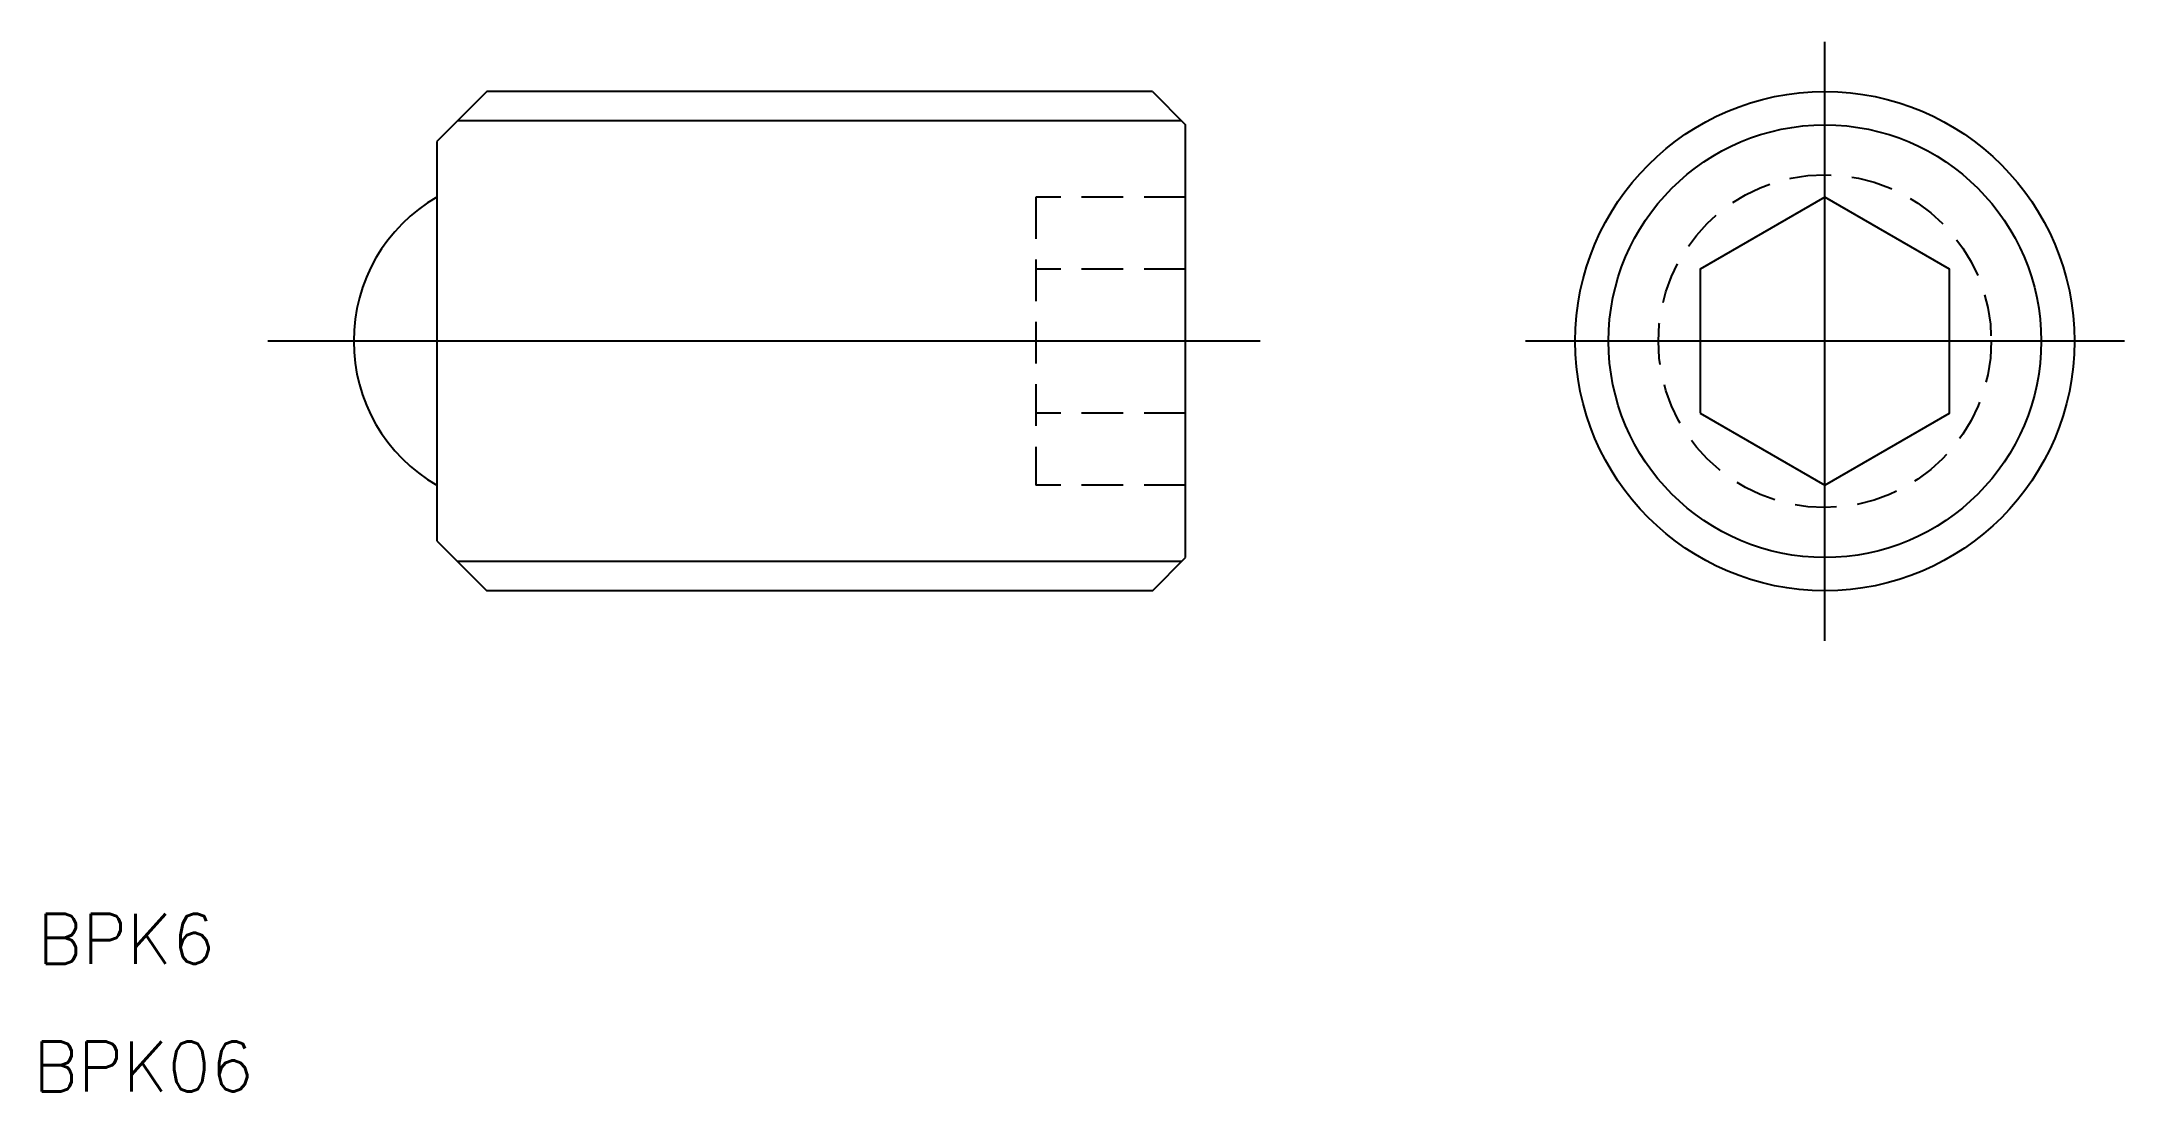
# Model space of a CAD drawing. Extents: x 73.9 to 98.9, y 110.7 to 123.3.
import ezdxf

# ---------------------------------------------------------------- set-up
doc = ezdxf.new("R2010")
doc.units = 0
doc.linetypes.add('CENTER', pattern=[17.5, 13, -1.5, 1.5, -1.5])
doc.linetypes.add('DASHED', pattern=[0.75, 0.5, -0.25])
doc.layers.get('0').update_dxf_attribs({"linetype": 'CONTINUOUS'})
doc.layers.add('CENTER', color=1, linetype='CENTER')
doc.styles.get("Standard").update_dxf_attribs({"font": 'txt.shx', "bigfont": '@extfont2.shx'})

msp = doc.modelspace()

# ---------------------------------------------------------------- linework, layer by layer
at = {"color": 7, "linetype": 'CONTINUOUS'}
for p, q in [((79.203, 122.674), (78.603, 122.074)), ((87.203, 122.674), (79.203, 122.674)), ((87.203, 122.674), (87.603, 122.274)), ((87.603, 117.074), (87.603, 122.274)), ((78.603, 122.074), (78.603, 117.942)), ((78.603, 117.274), (79.203, 116.674)), ((87.203, 116.674), (79.203, 116.674))]:
    msp.add_line(p, q, dxfattribs=at)
at = {"color": 3, "linetype": 'CONTINUOUS'}
for p, q in [((87.553, 122.324), (78.853, 122.324)), ((87.553, 117.024), (78.853, 117.024))]:
    msp.add_line(p, q, dxfattribs=at)
at = {"color": 3, "linetype": 'DASHED'}
for p, q in [((87.603, 121.406), (85.803, 121.406)), ((85.803, 121.406), (85.803, 117.942)), ((87.603, 120.54), (85.803, 120.54)), ((87.603, 118.808), (85.803, 118.808)), ((87.603, 117.942), (85.803, 117.942))]:
    msp.add_line(p, q, dxfattribs=at)
at = {"linetype": 'CONTINUOUS'}
for p, q in [((78.603, 117.942), (78.603, 117.274)), ((87.203, 116.674), (87.603, 117.074))]:
    msp.add_line(p, q, dxfattribs=at)
at = {"color": 7, "linetype": 'CONTINUOUS'}
msp.add_lwpolyline([(93.786, 118.808), (95.286, 117.942), (96.786, 118.808), (96.786, 120.54), (95.286, 121.406), (93.786, 120.54)], close=True, dxfattribs=at)
for radius in [3, 2.6]:
    msp.add_circle((95.286, 119.674), radius, dxfattribs=at)
at = {"color": 3, "linetype": 'DASHED'}
msp.add_circle((95.286, 119.674), 2, dxfattribs=at)
at = {"color": 7, "linetype": 'CONTINUOUS'}
msp.add_arc((79.603, 119.674), 2, 120, 240, dxfattribs=at)
at = {"layer": 'CENTER', "color": 1, "linetype": 'CENTER'}
for p, q in [((95.286, 116.074), (95.286, 123.274)), ((88.497, 119.674), (76.572, 119.674)), ((98.886, 119.674), (91.686, 119.674))]:
    msp.add_line(p, q, dxfattribs=at)

# ---------------------------------------------------------------- texts
for s, p in [('BPK6', (73.799, 112.19)), ('BPK06', (73.75, 110.657))]:
    msp.add_text(s, height=0.6).set_placement(p)

doc.saveas('drawing.dxf')
